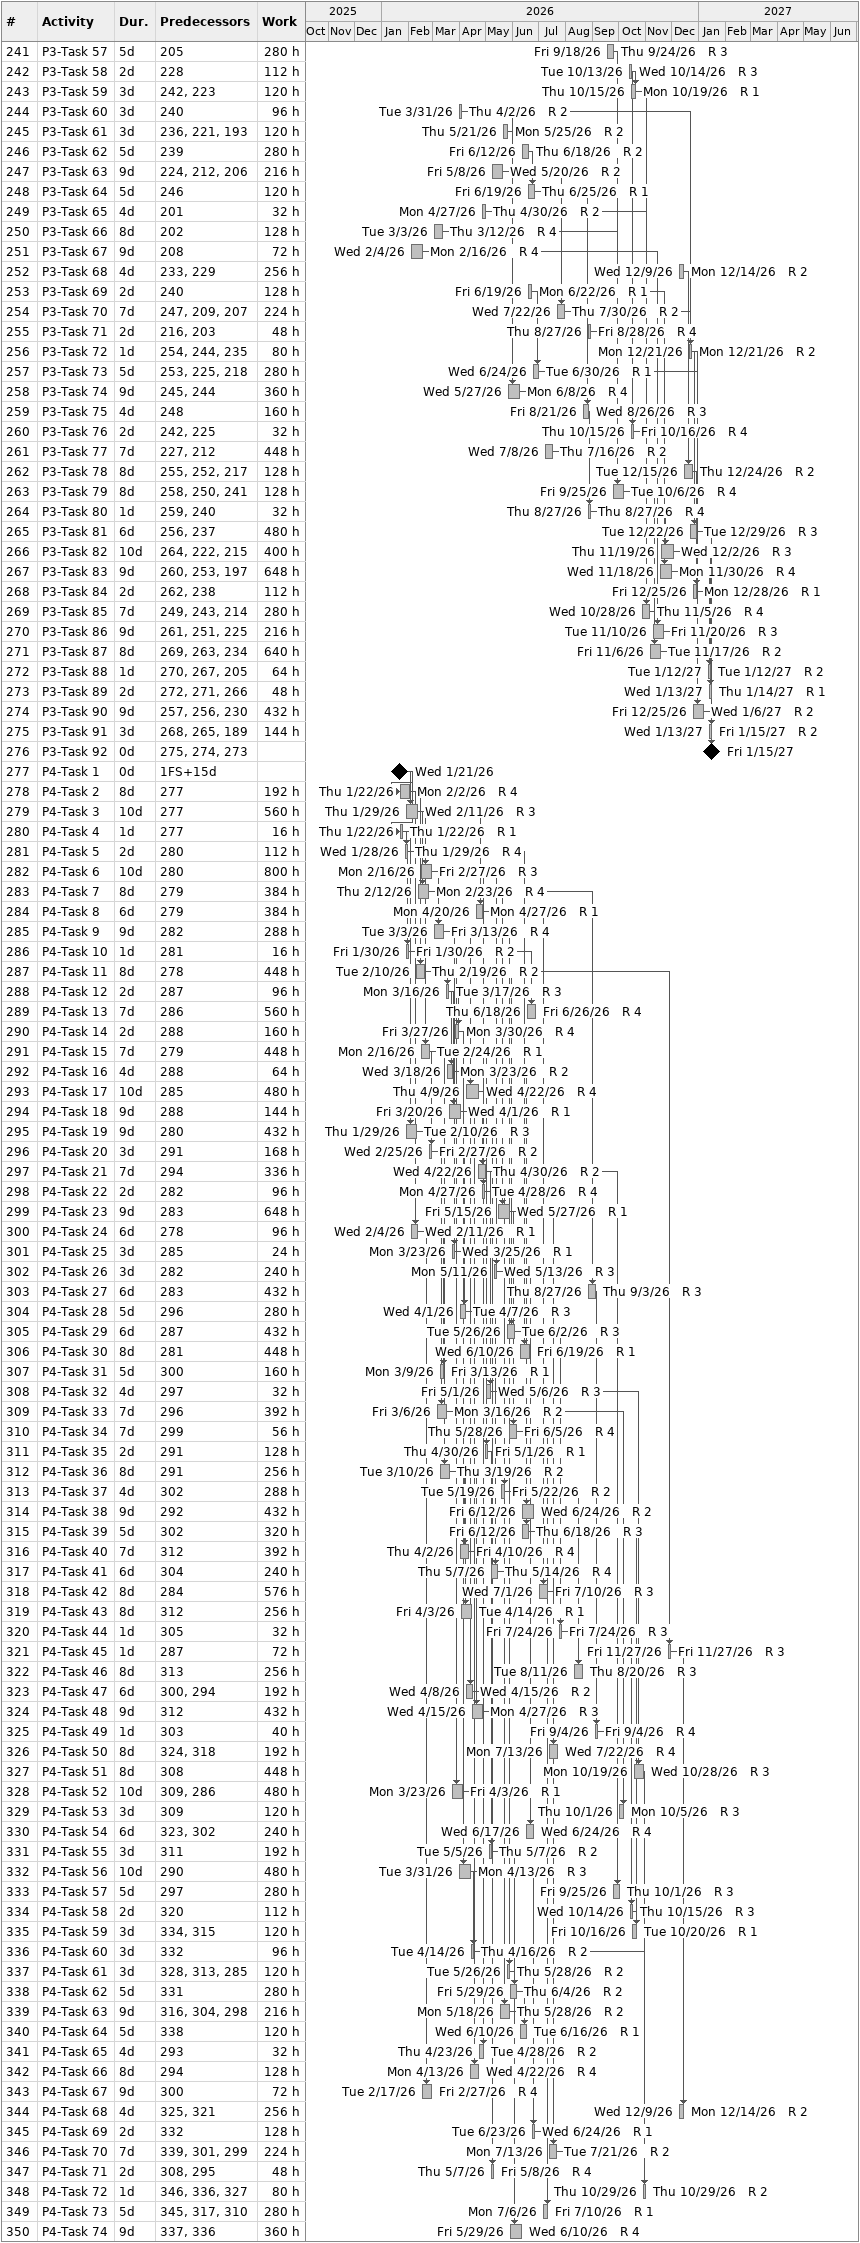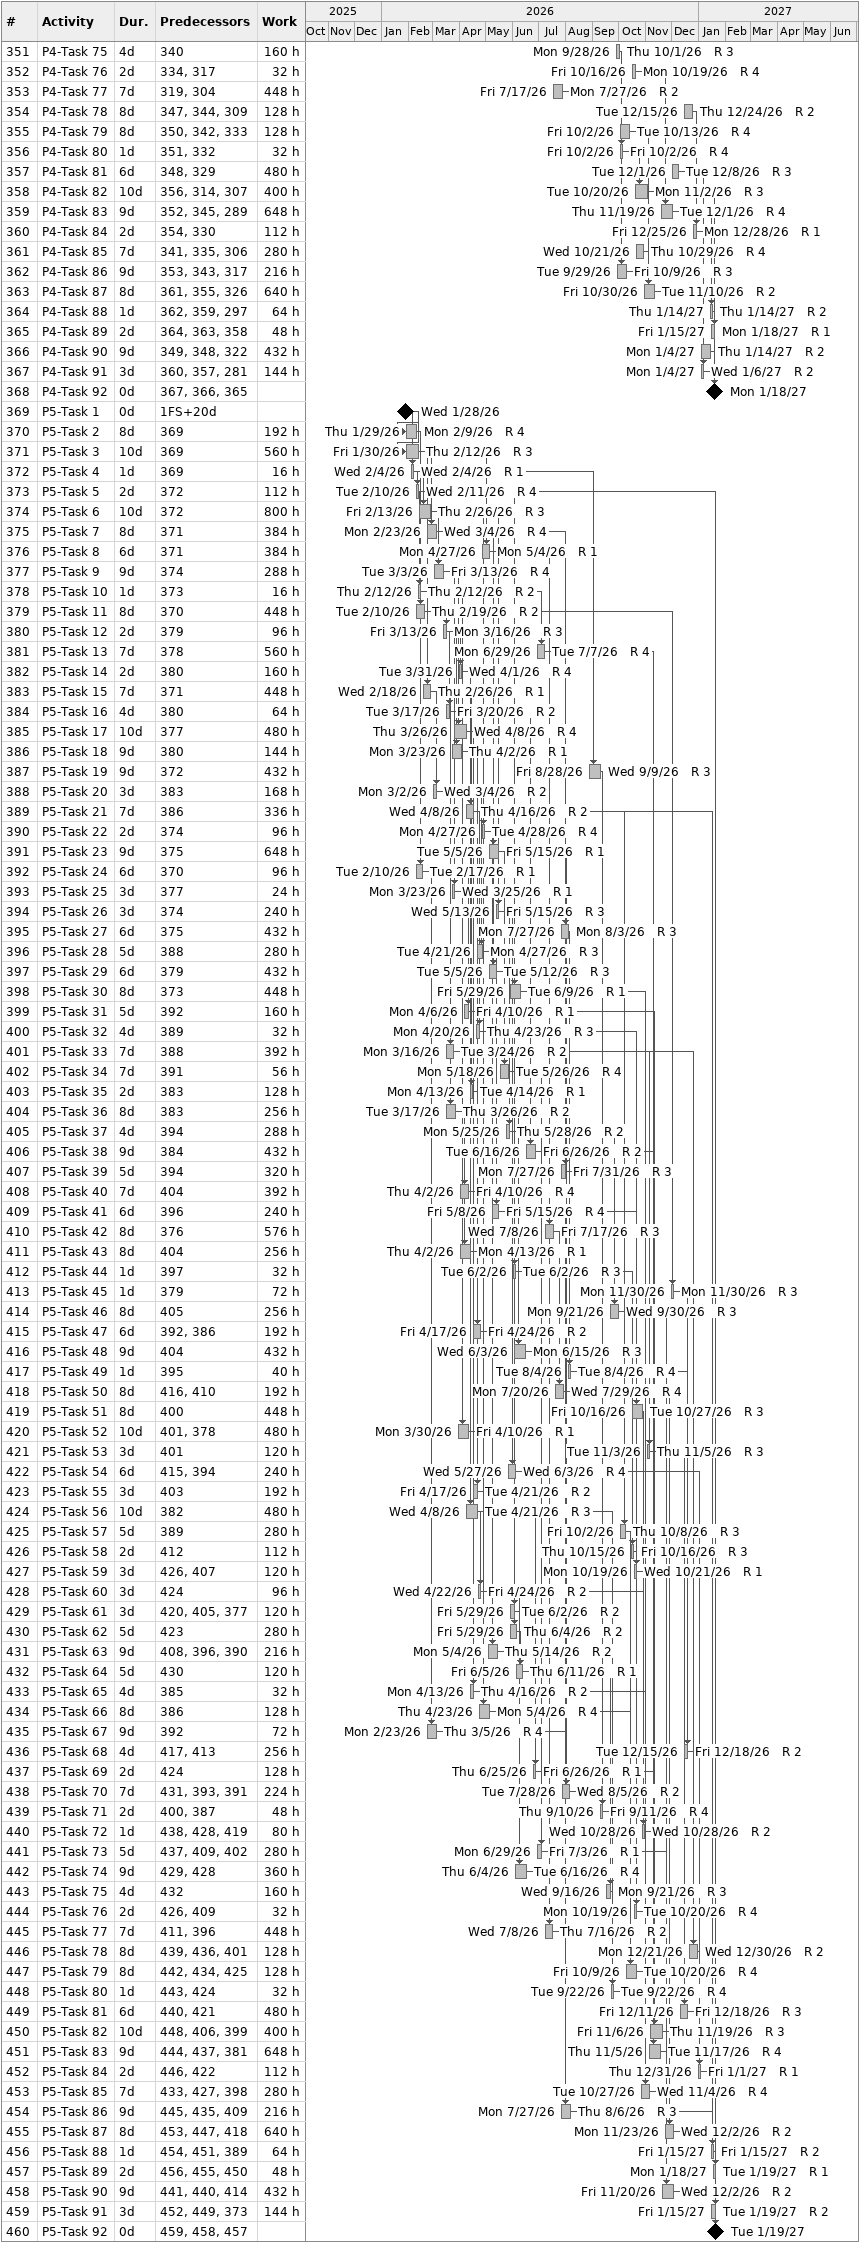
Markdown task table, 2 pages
| ID | Task | Duration | Start | Finish | Predecessors | Resources | Work (h) |
|---|---|---|---|---|---|---|---|
| 241 | P3-Task 57 | 5d | 2026-09-18 | 2026-09-24 | 205 | R 3 | 280 |
| 242 | P3-Task 58 | 2d | 2026-10-13 | 2026-10-14 | 228 | R 3 | 112 |
| 243 | P3-Task 59 | 3d | 2026-10-15 | 2026-10-19 | 242, 223 | R 1 | 120 |
| 244 | P3-Task 60 | 3d | 2026-03-31 | 2026-04-02 | 240 | R 2 | 96 |
| 245 | P3-Task 61 | 3d | 2026-05-21 | 2026-05-25 | 236, 221, 193 | R 2 | 120 |
| 246 | P3-Task 62 | 5d | 2026-06-12 | 2026-06-18 | 239 | R 2 | 280 |
| 247 | P3-Task 63 | 9d | 2026-05-08 | 2026-05-20 | 224, 212, 206 | R 2 | 216 |
| 248 | P3-Task 64 | 5d | 2026-06-19 | 2026-06-25 | 246 | R 1 | 120 |
| 249 | P3-Task 65 | 4d | 2026-04-27 | 2026-04-30 | 201 | R 2 | 32 |
| 250 | P3-Task 66 | 8d | 2026-03-03 | 2026-03-12 | 202 | R 4 | 128 |
| 251 | P3-Task 67 | 9d | 2026-02-04 | 2026-02-16 | 208 | R 4 | 72 |
| 252 | P3-Task 68 | 4d | 2026-12-09 | 2026-12-14 | 233, 229 | R 2 | 256 |
| 253 | P3-Task 69 | 2d | 2026-06-19 | 2026-06-22 | 240 | R 1 | 128 |
| 254 | P3-Task 70 | 7d | 2026-07-22 | 2026-07-30 | 247, 209, 207 | R 2 | 224 |
| 255 | P3-Task 71 | 2d | 2026-08-27 | 2026-08-28 | 216, 203 | R 4 | 48 |
| 256 | P3-Task 72 | 1d | 2026-12-21 | 2026-12-21 | 254, 244, 235 | R 2 | 80 |
| 257 | P3-Task 73 | 5d | 2026-06-24 | 2026-06-30 | 253, 225, 218 | R 1 | 280 |
| 258 | P3-Task 74 | 9d | 2026-05-27 | 2026-06-08 | 245, 244 | R 4 | 360 |
| 259 | P3-Task 75 | 4d | 2026-08-21 | 2026-08-26 | 248 | R 3 | 160 |
| 260 | P3-Task 76 | 2d | 2026-10-15 | 2026-10-16 | 242, 225 | R 4 | 32 |
| 261 | P3-Task 77 | 7d | 2026-07-08 | 2026-07-16 | 227, 212 | R 2 | 448 |
| 262 | P3-Task 78 | 8d | 2026-12-15 | 2026-12-24 | 255, 252, 217 | R 2 | 128 |
| 263 | P3-Task 79 | 8d | 2026-09-25 | 2026-10-06 | 258, 250, 241 | R 4 | 128 |
| 264 | P3-Task 80 | 1d | 2026-08-27 | 2026-08-27 | 259, 240 | R 4 | 32 |
| 265 | P3-Task 81 | 6d | 2026-12-22 | 2026-12-29 | 256, 237 | R 3 | 480 |
| 266 | P3-Task 82 | 10d | 2026-11-19 | 2026-12-02 | 264, 222, 215 | R 3 | 400 |
| 267 | P3-Task 83 | 9d | 2026-11-18 | 2026-11-30 | 260, 253, 197 | R 4 | 648 |
| 268 | P3-Task 84 | 2d | 2026-12-25 | 2026-12-28 | 262, 238 | R 1 | 112 |
| 269 | P3-Task 85 | 7d | 2026-10-28 | 2026-11-05 | 249, 243, 214 | R 4 | 280 |
| 270 | P3-Task 86 | 9d | 2026-11-10 | 2026-11-20 | 261, 251, 225 | R 3 | 216 |
| 271 | P3-Task 87 | 8d | 2026-11-06 | 2026-11-17 | 269, 263, 234 | R 2 | 640 |
| 272 | P3-Task 88 | 1d | 2027-01-12 | 2027-01-12 | 270, 267, 205 | R 2 | 64 |
| 273 | P3-Task 89 | 2d | 2027-01-13 | 2027-01-14 | 272, 271, 266 | R 1 | 48 |
| 274 | P3-Task 90 | 9d | 2026-12-25 | 2027-01-06 | 257, 256, 230 | R 2 | 432 |
| 275 | P3-Task 91 | 3d | 2027-01-13 | 2027-01-15 | 268, 265, 189 | R 2 | 144 |
| 276 | P3-Task 92 | 0d | 2027-01-15 | 2027-01-15 | 275, 274, 273 |  |  |
| 277 | P4-Task 1 | 0d | 2026-01-21 | 2026-01-21 | 1FS+15d |  |  |
| 278 | P4-Task 2 | 8d | 2026-01-22 | 2026-02-02 | 277 | R 4 | 192 |
| 279 | P4-Task 3 | 10d | 2026-01-29 | 2026-02-11 | 277 | R 3 | 560 |
| 280 | P4-Task 4 | 1d | 2026-01-22 | 2026-01-22 | 277 | R 1 | 16 |
| 281 | P4-Task 5 | 2d | 2026-01-28 | 2026-01-29 | 280 | R 4 | 112 |
| 282 | P4-Task 6 | 10d | 2026-02-16 | 2026-02-27 | 280 | R 3 | 800 |
| 283 | P4-Task 7 | 8d | 2026-02-12 | 2026-02-23 | 279 | R 4 | 384 |
| 284 | P4-Task 8 | 6d | 2026-04-20 | 2026-04-27 | 279 | R 1 | 384 |
| 285 | P4-Task 9 | 9d | 2026-03-03 | 2026-03-13 | 282 | R 4 | 288 |
| 286 | P4-Task 10 | 1d | 2026-01-30 | 2026-01-30 | 281 | R 2 | 16 |
| 287 | P4-Task 11 | 8d | 2026-02-10 | 2026-02-19 | 278 | R 2 | 448 |
| 288 | P4-Task 12 | 2d | 2026-03-16 | 2026-03-17 | 287 | R 3 | 96 |
| 289 | P4-Task 13 | 7d | 2026-06-18 | 2026-06-26 | 286 | R 4 | 560 |
| 290 | P4-Task 14 | 2d | 2026-03-27 | 2026-03-30 | 288 | R 4 | 160 |
| 291 | P4-Task 15 | 7d | 2026-02-16 | 2026-02-24 | 279 | R 1 | 448 |
| 292 | P4-Task 16 | 4d | 2026-03-18 | 2026-03-23 | 288 | R 2 | 64 |
| 293 | P4-Task 17 | 10d | 2026-04-09 | 2026-04-22 | 285 | R 4 | 480 |
| 294 | P4-Task 18 | 9d | 2026-03-20 | 2026-04-01 | 288 | R 1 | 144 |
| 295 | P4-Task 19 | 9d | 2026-01-29 | 2026-02-10 | 280 | R 3 | 432 |
| 296 | P4-Task 20 | 3d | 2026-02-25 | 2026-02-27 | 291 | R 2 | 168 |
| 297 | P4-Task 21 | 7d | 2026-04-22 | 2026-04-30 | 294 | R 2 | 336 |
| 298 | P4-Task 22 | 2d | 2026-04-27 | 2026-04-28 | 282 | R 4 | 96 |
| 299 | P4-Task 23 | 9d | 2026-05-15 | 2026-05-27 | 283 | R 1 | 648 |
| 300 | P4-Task 24 | 6d | 2026-02-04 | 2026-02-11 | 278 | R 1 | 96 |
| 301 | P4-Task 25 | 3d | 2026-03-23 | 2026-03-25 | 285 | R 1 | 24 |
| 302 | P4-Task 26 | 3d | 2026-05-11 | 2026-05-13 | 282 | R 3 | 240 |
| 303 | P4-Task 27 | 6d | 2026-08-27 | 2026-09-03 | 283 | R 3 | 432 |
| 304 | P4-Task 28 | 5d | 2026-04-01 | 2026-04-07 | 296 | R 3 | 280 |
| 305 | P4-Task 29 | 6d | 2026-05-26 | 2026-06-02 | 287 | R 3 | 432 |
| 306 | P4-Task 30 | 8d | 2026-06-10 | 2026-06-19 | 281 | R 1 | 448 |
| 307 | P4-Task 31 | 5d | 2026-03-09 | 2026-03-13 | 300 | R 1 | 160 |
| 308 | P4-Task 32 | 4d | 2026-05-01 | 2026-05-06 | 297 | R 3 | 32 |
| 309 | P4-Task 33 | 7d | 2026-03-06 | 2026-03-16 | 296 | R 2 | 392 |
| 310 | P4-Task 34 | 7d | 2026-05-28 | 2026-06-05 | 299 | R 4 | 56 |
| 311 | P4-Task 35 | 2d | 2026-04-30 | 2026-05-01 | 291 | R 1 | 128 |
| 312 | P4-Task 36 | 8d | 2026-03-10 | 2026-03-19 | 291 | R 2 | 256 |
| 313 | P4-Task 37 | 4d | 2026-05-19 | 2026-05-22 | 302 | R 2 | 288 |
| 314 | P4-Task 38 | 9d | 2026-06-12 | 2026-06-24 | 292 | R 2 | 432 |
| 315 | P4-Task 39 | 5d | 2026-06-12 | 2026-06-18 | 302 | R 3 | 320 |
| 316 | P4-Task 40 | 7d | 2026-04-02 | 2026-04-10 | 312 | R 4 | 392 |
| 317 | P4-Task 41 | 6d | 2026-05-07 | 2026-05-14 | 304 | R 4 | 240 |
| 318 | P4-Task 42 | 8d | 2026-07-01 | 2026-07-10 | 284 | R 3 | 576 |
| 319 | P4-Task 43 | 8d | 2026-04-03 | 2026-04-14 | 312 | R 1 | 256 |
| 320 | P4-Task 44 | 1d | 2026-07-24 | 2026-07-24 | 305 | R 3 | 32 |
| 321 | P4-Task 45 | 1d | 2026-11-27 | 2026-11-27 | 287 | R 3 | 72 |
| 322 | P4-Task 46 | 8d | 2026-08-11 | 2026-08-20 | 313 | R 3 | 256 |
| 323 | P4-Task 47 | 6d | 2026-04-08 | 2026-04-15 | 300, 294 | R 2 | 192 |
| 324 | P4-Task 48 | 9d | 2026-04-15 | 2026-04-27 | 312 | R 3 | 432 |
| 325 | P4-Task 49 | 1d | 2026-09-04 | 2026-09-04 | 303 | R 4 | 40 |
| 326 | P4-Task 50 | 8d | 2026-07-13 | 2026-07-22 | 324, 318 | R 4 | 192 |
| 327 | P4-Task 51 | 8d | 2026-10-19 | 2026-10-28 | 308 | R 3 | 448 |
| 328 | P4-Task 52 | 10d | 2026-03-23 | 2026-04-03 | 309, 286 | R 1 | 480 |
| 329 | P4-Task 53 | 3d | 2026-10-01 | 2026-10-05 | 309 | R 3 | 120 |
| 330 | P4-Task 54 | 6d | 2026-06-17 | 2026-06-24 | 323, 302 | R 4 | 240 |
| 331 | P4-Task 55 | 3d | 2026-05-05 | 2026-05-07 | 311 | R 2 | 192 |
| 332 | P4-Task 56 | 10d | 2026-03-31 | 2026-04-13 | 290 | R 3 | 480 |
| 333 | P4-Task 57 | 5d | 2026-09-25 | 2026-10-01 | 297 | R 3 | 280 |
| 334 | P4-Task 58 | 2d | 2026-10-14 | 2026-10-15 | 320 | R 3 | 112 |
| 335 | P4-Task 59 | 3d | 2026-10-16 | 2026-10-20 | 334, 315 | R 1 | 120 |
| 336 | P4-Task 60 | 3d | 2026-04-14 | 2026-04-16 | 332 | R 2 | 96 |
| 337 | P4-Task 61 | 3d | 2026-05-26 | 2026-05-28 | 328, 313, 285 | R 2 | 120 |
| 338 | P4-Task 62 | 5d | 2026-05-29 | 2026-06-04 | 331 | R 2 | 280 |
| 339 | P4-Task 63 | 9d | 2026-05-18 | 2026-05-28 | 316, 304, 298 | R 2 | 216 |
| 340 | P4-Task 64 | 5d | 2026-06-10 | 2026-06-16 | 338 | R 1 | 120 |
| 341 | P4-Task 65 | 4d | 2026-04-23 | 2026-04-28 | 293 | R 2 | 32 |
| 342 | P4-Task 66 | 8d | 2026-04-13 | 2026-04-22 | 294 | R 4 | 128 |
| 343 | P4-Task 67 | 9d | 2026-02-17 | 2026-02-27 | 300 | R 4 | 72 |
| 344 | P4-Task 68 | 4d | 2026-12-09 | 2026-12-14 | 325, 321 | R 2 | 256 |
| 345 | P4-Task 69 | 2d | 2026-06-23 | 2026-06-24 | 332 | R 1 | 128 |
| 346 | P4-Task 70 | 7d | 2026-07-13 | 2026-07-21 | 339, 301, 299 | R 2 | 224 |
| 347 | P4-Task 71 | 2d | 2026-05-07 | 2026-05-08 | 308, 295 | R 4 | 48 |
| 348 | P4-Task 72 | 1d | 2026-10-29 | 2026-10-29 | 346, 336, 327 | R 2 | 80 |
| 349 | P4-Task 73 | 5d | 2026-07-06 | 2026-07-10 | 345, 317, 310 | R 1 | 280 |
| 350 | P4-Task 74 | 9d | 2026-05-29 | 2026-06-10 | 337, 336 | R 4 | 360 |
| 351 | P4-Task 75 | 4d | 2026-09-28 | 2026-10-01 | 340 | R 3 | 160 |
| 352 | P4-Task 76 | 2d | 2026-10-16 | 2026-10-19 | 334, 317 | R 4 | 32 |
| 353 | P4-Task 77 | 7d | 2026-07-17 | 2026-07-27 | 319, 304 | R 2 | 448 |
| 354 | P4-Task 78 | 8d | 2026-12-15 | 2026-12-24 | 347, 344, 309 | R 2 | 128 |
| 355 | P4-Task 79 | 8d | 2026-10-02 | 2026-10-13 | 350, 342, 333 | R 4 | 128 |
| 356 | P4-Task 80 | 1d | 2026-10-02 | 2026-10-02 | 351, 332 | R 4 | 32 |
| 357 | P4-Task 81 | 6d | 2026-12-01 | 2026-12-08 | 348, 329 | R 3 | 480 |
| 358 | P4-Task 82 | 10d | 2026-10-20 | 2026-11-02 | 356, 314, 307 | R 3 | 400 |
| 359 | P4-Task 83 | 9d | 2026-11-19 | 2026-12-01 | 352, 345, 289 | R 4 | 648 |
| 360 | P4-Task 84 | 2d | 2026-12-25 | 2026-12-28 | 354, 330 | R 1 | 112 |
| 361 | P4-Task 85 | 7d | 2026-10-21 | 2026-10-29 | 341, 335, 306 | R 4 | 280 |
| 362 | P4-Task 86 | 9d | 2026-09-29 | 2026-10-09 | 353, 343, 317 | R 3 | 216 |
| 363 | P4-Task 87 | 8d | 2026-10-30 | 2026-11-10 | 361, 355, 326 | R 2 | 640 |
| 364 | P4-Task 88 | 1d | 2027-01-14 | 2027-01-14 | 362, 359, 297 | R 2 | 64 |
| 365 | P4-Task 89 | 2d | 2027-01-15 | 2027-01-18 | 364, 363, 358 | R 1 | 48 |
| 366 | P4-Task 90 | 9d | 2027-01-04 | 2027-01-14 | 349, 348, 322 | R 2 | 432 |
| 367 | P4-Task 91 | 3d | 2027-01-04 | 2027-01-06 | 360, 357, 281 | R 2 | 144 |
| 368 | P4-Task 92 | 0d | 2027-01-18 | 2027-01-18 | 367, 366, 365 |  |  |
| 369 | P5-Task 1 | 0d | 2026-01-28 | 2026-01-28 | 1FS+20d |  |  |
| 370 | P5-Task 2 | 8d | 2026-01-29 | 2026-02-09 | 369 | R 4 | 192 |
| 371 | P5-Task 3 | 10d | 2026-01-30 | 2026-02-12 | 369 | R 3 | 560 |
| 372 | P5-Task 4 | 1d | 2026-02-04 | 2026-02-04 | 369 | R 1 | 16 |
| 373 | P5-Task 5 | 2d | 2026-02-10 | 2026-02-11 | 372 | R 4 | 112 |
| 374 | P5-Task 6 | 10d | 2026-02-13 | 2026-02-26 | 372 | R 3 | 800 |
| 375 | P5-Task 7 | 8d | 2026-02-23 | 2026-03-04 | 371 | R 4 | 384 |
| 376 | P5-Task 8 | 6d | 2026-04-27 | 2026-05-04 | 371 | R 1 | 384 |
| 377 | P5-Task 9 | 9d | 2026-03-03 | 2026-03-13 | 374 | R 4 | 288 |
| 378 | P5-Task 10 | 1d | 2026-02-12 | 2026-02-12 | 373 | R 2 | 16 |
| 379 | P5-Task 11 | 8d | 2026-02-10 | 2026-02-19 | 370 | R 2 | 448 |
| 380 | P5-Task 12 | 2d | 2026-03-13 | 2026-03-16 | 379 | R 3 | 96 |
| 381 | P5-Task 13 | 7d | 2026-06-29 | 2026-07-07 | 378 | R 4 | 560 |
| 382 | P5-Task 14 | 2d | 2026-03-31 | 2026-04-01 | 380 | R 4 | 160 |
| 383 | P5-Task 15 | 7d | 2026-02-18 | 2026-02-26 | 371 | R 1 | 448 |
| 384 | P5-Task 16 | 4d | 2026-03-17 | 2026-03-20 | 380 | R 2 | 64 |
| 385 | P5-Task 17 | 10d | 2026-03-26 | 2026-04-08 | 377 | R 4 | 480 |
| 386 | P5-Task 18 | 9d | 2026-03-23 | 2026-04-02 | 380 | R 1 | 144 |
| 387 | P5-Task 19 | 9d | 2026-08-28 | 2026-09-09 | 372 | R 3 | 432 |
| 388 | P5-Task 20 | 3d | 2026-03-02 | 2026-03-04 | 383 | R 2 | 168 |
| 389 | P5-Task 21 | 7d | 2026-04-08 | 2026-04-16 | 386 | R 2 | 336 |
| 390 | P5-Task 22 | 2d | 2026-04-27 | 2026-04-28 | 374 | R 4 | 96 |
| 391 | P5-Task 23 | 9d | 2026-05-05 | 2026-05-15 | 375 | R 1 | 648 |
| 392 | P5-Task 24 | 6d | 2026-02-10 | 2026-02-17 | 370 | R 1 | 96 |
| 393 | P5-Task 25 | 3d | 2026-03-23 | 2026-03-25 | 377 | R 1 | 24 |
| 394 | P5-Task 26 | 3d | 2026-05-13 | 2026-05-15 | 374 | R 3 | 240 |
| 395 | P5-Task 27 | 6d | 2026-07-27 | 2026-08-03 | 375 | R 3 | 432 |
| 396 | P5-Task 28 | 5d | 2026-04-21 | 2026-04-27 | 388 | R 3 | 280 |
| 397 | P5-Task 29 | 6d | 2026-05-05 | 2026-05-12 | 379 | R 3 | 432 |
| 398 | P5-Task 30 | 8d | 2026-05-29 | 2026-06-09 | 373 | R 1 | 448 |
| 399 | P5-Task 31 | 5d | 2026-04-06 | 2026-04-10 | 392 | R 1 | 160 |
| 400 | P5-Task 32 | 4d | 2026-04-20 | 2026-04-23 | 389 | R 3 | 32 |
| 401 | P5-Task 33 | 7d | 2026-03-16 | 2026-03-24 | 388 | R 2 | 392 |
| 402 | P5-Task 34 | 7d | 2026-05-18 | 2026-05-26 | 391 | R 4 | 56 |
| 403 | P5-Task 35 | 2d | 2026-04-13 | 2026-04-14 | 383 | R 1 | 128 |
| 404 | P5-Task 36 | 8d | 2026-03-17 | 2026-03-26 | 383 | R 2 | 256 |
| 405 | P5-Task 37 | 4d | 2026-05-25 | 2026-05-28 | 394 | R 2 | 288 |
| 406 | P5-Task 38 | 9d | 2026-06-16 | 2026-06-26 | 384 | R 2 | 432 |
| 407 | P5-Task 39 | 5d | 2026-07-27 | 2026-07-31 | 394 | R 3 | 320 |
| 408 | P5-Task 40 | 7d | 2026-04-02 | 2026-04-10 | 404 | R 4 | 392 |
| 409 | P5-Task 41 | 6d | 2026-05-08 | 2026-05-15 | 396 | R 4 | 240 |
| 410 | P5-Task 42 | 8d | 2026-07-08 | 2026-07-17 | 376 | R 3 | 576 |
| 411 | P5-Task 43 | 8d | 2026-04-02 | 2026-04-13 | 404 | R 1 | 256 |
| 412 | P5-Task 44 | 1d | 2026-06-02 | 2026-06-02 | 397 | R 3 | 32 |
| 413 | P5-Task 45 | 1d | 2026-11-30 | 2026-11-30 | 379 | R 3 | 72 |
| 414 | P5-Task 46 | 8d | 2026-09-21 | 2026-09-30 | 405 | R 3 | 256 |
| 415 | P5-Task 47 | 6d | 2026-04-17 | 2026-04-24 | 392, 386 | R 2 | 192 |
| 416 | P5-Task 48 | 9d | 2026-06-03 | 2026-06-15 | 404 | R 3 | 432 |
| 417 | P5-Task 49 | 1d | 2026-08-04 | 2026-08-04 | 395 | R 4 | 40 |
| 418 | P5-Task 50 | 8d | 2026-07-20 | 2026-07-29 | 416, 410 | R 4 | 192 |
| 419 | P5-Task 51 | 8d | 2026-10-16 | 2026-10-27 | 400 | R 3 | 448 |
| 420 | P5-Task 52 | 10d | 2026-03-30 | 2026-04-10 | 401, 378 | R 1 | 480 |
| 421 | P5-Task 53 | 3d | 2026-11-03 | 2026-11-05 | 401 | R 3 | 120 |
| 422 | P5-Task 54 | 6d | 2026-05-27 | 2026-06-03 | 415, 394 | R 4 | 240 |
| 423 | P5-Task 55 | 3d | 2026-04-17 | 2026-04-21 | 403 | R 2 | 192 |
| 424 | P5-Task 56 | 10d | 2026-04-08 | 2026-04-21 | 382 | R 3 | 480 |
| 425 | P5-Task 57 | 5d | 2026-10-02 | 2026-10-08 | 389 | R 3 | 280 |
| 426 | P5-Task 58 | 2d | 2026-10-15 | 2026-10-16 | 412 | R 3 | 112 |
| 427 | P5-Task 59 | 3d | 2026-10-19 | 2026-10-21 | 426, 407 | R 1 | 120 |
| 428 | P5-Task 60 | 3d | 2026-04-22 | 2026-04-24 | 424 | R 2 | 96 |
| 429 | P5-Task 61 | 3d | 2026-05-29 | 2026-06-02 | 420, 405, 377 | R 2 | 120 |
| 430 | P5-Task 62 | 5d | 2026-05-29 | 2026-06-04 | 423 | R 2 | 280 |
| 431 | P5-Task 63 | 9d | 2026-05-04 | 2026-05-14 | 408, 396, 390 | R 2 | 216 |
| 432 | P5-Task 64 | 5d | 2026-06-05 | 2026-06-11 | 430 | R 1 | 120 |
| 433 | P5-Task 65 | 4d | 2026-04-13 | 2026-04-16 | 385 | R 2 | 32 |
| 434 | P5-Task 66 | 8d | 2026-04-23 | 2026-05-04 | 386 | R 4 | 128 |
| 435 | P5-Task 67 | 9d | 2026-02-23 | 2026-03-05 | 392 | R 4 | 72 |
| 436 | P5-Task 68 | 4d | 2026-12-15 | 2026-12-18 | 417, 413 | R 2 | 256 |
| 437 | P5-Task 69 | 2d | 2026-06-25 | 2026-06-26 | 424 | R 1 | 128 |
| 438 | P5-Task 70 | 7d | 2026-07-28 | 2026-08-05 | 431, 393, 391 | R 2 | 224 |
| 439 | P5-Task 71 | 2d | 2026-09-10 | 2026-09-11 | 400, 387 | R 4 | 48 |
| 440 | P5-Task 72 | 1d | 2026-10-28 | 2026-10-28 | 438, 428, 419 | R 2 | 80 |
| 441 | P5-Task 73 | 5d | 2026-06-29 | 2026-07-03 | 437, 409, 402 | R 1 | 280 |
| 442 | P5-Task 74 | 9d | 2026-06-04 | 2026-06-16 | 429, 428 | R 4 | 360 |
| 443 | P5-Task 75 | 4d | 2026-09-16 | 2026-09-21 | 432 | R 3 | 160 |
| 444 | P5-Task 76 | 2d | 2026-10-19 | 2026-10-20 | 426, 409 | R 4 | 32 |
| 445 | P5-Task 77 | 7d | 2026-07-08 | 2026-07-16 | 411, 396 | R 2 | 448 |
| 446 | P5-Task 78 | 8d | 2026-12-21 | 2026-12-30 | 439, 436, 401 | R 2 | 128 |
| 447 | P5-Task 79 | 8d | 2026-10-09 | 2026-10-20 | 442, 434, 425 | R 4 | 128 |
| 448 | P5-Task 80 | 1d | 2026-09-22 | 2026-09-22 | 443, 424 | R 4 | 32 |
| 449 | P5-Task 81 | 6d | 2026-12-11 | 2026-12-18 | 440, 421 | R 3 | 480 |
| 450 | P5-Task 82 | 10d | 2026-11-06 | 2026-11-19 | 448, 406, 399 | R 3 | 400 |
| 451 | P5-Task 83 | 9d | 2026-11-05 | 2026-11-17 | 444, 437, 381 | R 4 | 648 |
| 452 | P5-Task 84 | 2d | 2026-12-31 | 2027-01-01 | 446, 422 | R 1 | 112 |
| 453 | P5-Task 85 | 7d | 2026-10-27 | 2026-11-04 | 433, 427, 398 | R 4 | 280 |
| 454 | P5-Task 86 | 9d | 2026-07-27 | 2026-08-06 | 445, 435, 409 | R 3 | 216 |
| 455 | P5-Task 87 | 8d | 2026-11-23 | 2026-12-02 | 453, 447, 418 | R 2 | 640 |
| 456 | P5-Task 88 | 1d | 2027-01-15 | 2027-01-15 | 454, 451, 389 | R 2 | 64 |
| 457 | P5-Task 89 | 2d | 2027-01-18 | 2027-01-19 | 456, 455, 450 | R 1 | 48 |
| 458 | P5-Task 90 | 9d | 2026-11-20 | 2026-12-02 | 441, 440, 414 | R 2 | 432 |
| 459 | P5-Task 91 | 3d | 2027-01-15 | 2027-01-19 | 452, 449, 373 | R 2 | 144 |
| 460 | P5-Task 92 | 0d | 2027-01-19 | 2027-01-19 | 459, 458, 457 |  |  |
